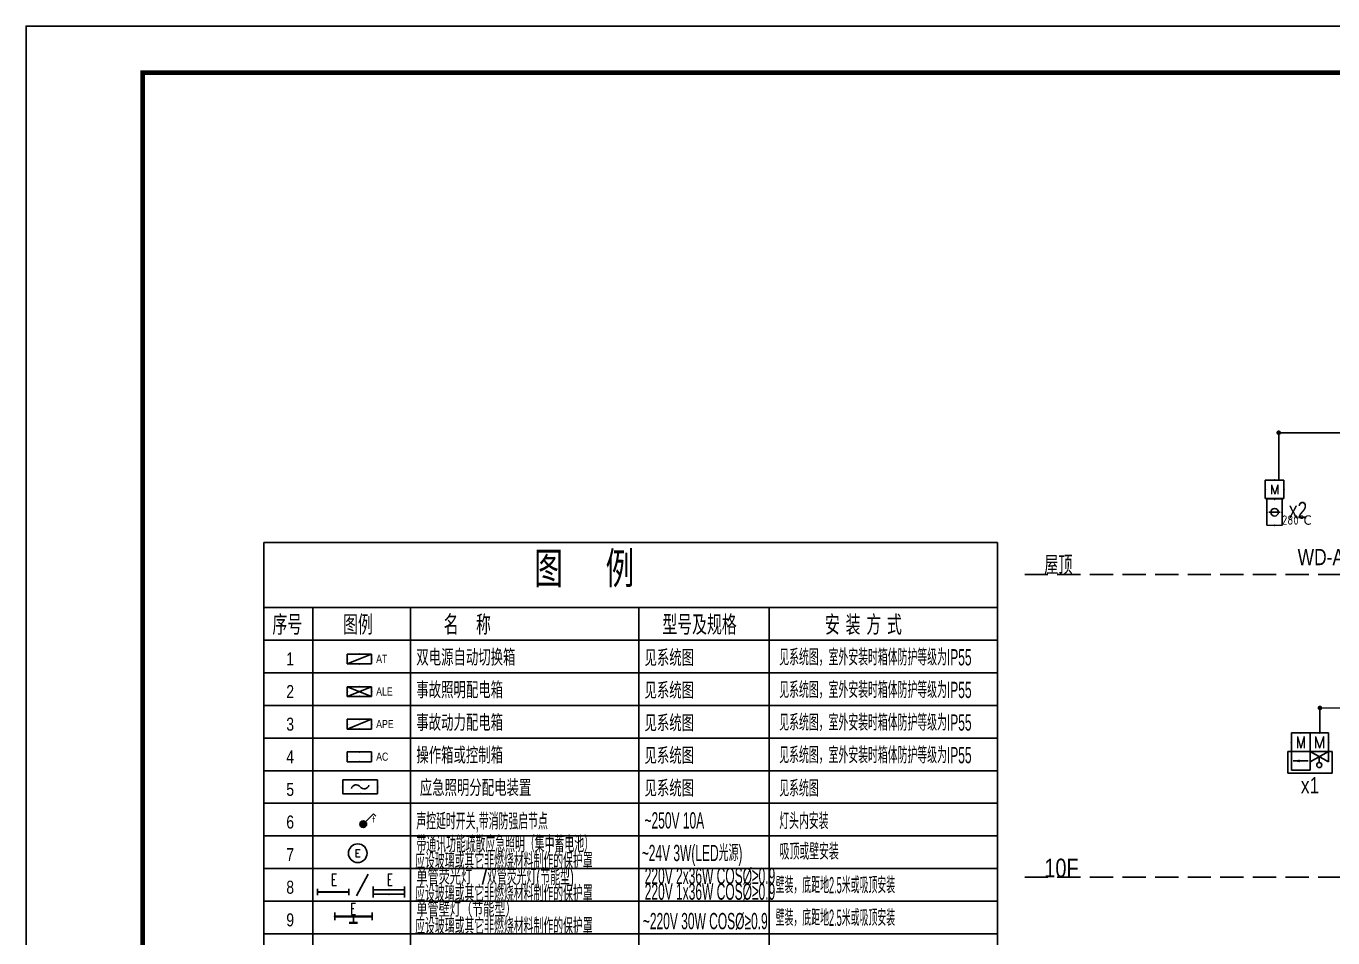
# Model space of a CAD drawing. Extents: x -54686 to 596156, y -555137 to 71395.
# Drawn here: x 84279 to 112339, y -443393 to -423826 of the extents above; entities that cross this region are included whole.
import ezdxf
from ezdxf.enums import TextEntityAlignment as Align

# ---------------------------------------------------------------- set-up
doc = ezdxf.new("R2010")
doc.units = 0
doc.header["$LTSCALE"] = 1000
doc.linetypes.add('CONTINOUS', pattern=[0])
doc.linetypes.add('DASH', pattern=[0.35, 0.25, -0.1])
doc.layers.get('0').update_dxf_attribs({"linetype": 'CONTINUOUS'})
for name, color, linetype in [('BG-TEXT', 7, 'CONTINUOUS'), ('BG-WIRE', 7, 'CONTINUOUS'), ('EQUIP-消防', 3, 'CONTINUOUS'), ('EQUIP-照明', 3, 'CONTINUOUS'), ('EQUIP-箱柜', 3, 'CONTINUOUS'), ('LAYER1', 7, 'CONTINOUS'), ('SIG_TEXT', 7, 'CONTINUOUS'), ('TEL_TEXT', 3, 'CONTINUOUS'), ('TEL_TITLE', 6, 'CONTINUOUS'), ('WIRE-照明', 1, 'CONTINUOUS')]:
    doc.layers.add(name, color=color, linetype=linetype)
doc.styles.add('_HZTXT', font='ROS', dxfattribs={"width": 0.8, "bigfont": 'JD'})
doc.styles.add('_TCH_LABEL', font='COMPLEX', dxfattribs={"bigfont": 'GBCBIG'})
doc.styles.add('_TEL_DIM', font='SIMPLEX', dxfattribs={"width": 0.8, "height": 3.5, "bigfont": 'HZTXT'})
doc.styles.add('JD', font='ROS', dxfattribs={"width": 0.8, "height": 600, "bigfont": 'HZTXT'})
doc.styles.get("Standard").update_dxf_attribs({"font": 'GBENOR', "bigfont": 'GBCBIG'})

# ---------------------------------------------------------------- blocks, each defined once
blk = doc.blocks.new('$equip$00001416')
for p, q in [((0.75, 0.6), (-0.75, 0.6)), ((-0.75, 0), (0.75, 0.6)), ((-0.75, 0.6), (-0.75, 0)), ((-0.75, 0), (0.75, 0)), ((0.75, 0), (0.75, 0.6))]:
    blk.add_line(p, q)
for p in [(-0.75, 0.3), (0, 0.6), (0, 0), (0.75, 0.3)]:
    blk.add_point(p)
at = {"style": '_TCH_LABEL', "flags": 9}
blk.add_attdef('A', (0, 0), '', height=0.00002, dxfattribs=at)
blk = doc.blocks.new('$equip$00001424')
for p, q in [((-0.75, 0), (0.75, 0.6)), ((-0.75, 0.6), (0.75, 0)), ((0.75, 0.6), (-0.75, 0.6)), ((-0.75, 0.6), (-0.75, 0)), ((-0.75, 0), (0.75, 0)), ((0.75, 0), (0.75, 0.6))]:
    blk.add_line(p, q)
for p in [(-0.75, 0.3), (0, 0.6), (0, 0), (0.75, 0.3)]:
    blk.add_point(p)
at = {"style": '_TCH_LABEL', "flags": 9}
blk.add_attdef('A', (0, 0), '', height=0.00002, dxfattribs=at)
blk = doc.blocks.new('$equip$00001413')
for p, q in [((0.75, 0.6), (-0.75, 0.6)), ((-0.75, 0.6), (-0.75, 0)), ((-0.75, 0), (0.75, 0)), ((0.75, 0), (0.75, 0.6))]:
    blk.add_line(p, q)
for p in [(-0.75, 0.3), (0, 0.6), (0, 0), (0.75, 0.3)]:
    blk.add_point(p)
at = {"style": '_TCH_LABEL', "flags": 9}
blk.add_attdef('A', (0, 0), '', height=0.00002, dxfattribs=at)
blk = doc.blocks.new('$equip$00001698')
for p, q in [((0.147, 0.356), (0.625, 0.833)), ((0.625, 0.833), (0.766, 0.692))]:
    blk.add_line(p, q)
blk.add_circle((0, 0.208), 0.208)
for points in [[(-0.18, 0.313), (0.18, 0.313), (-0.208, 0.208), (0.208, 0.208)], [(-0.18, 0.104), (0.18, 0.104), (-0.208, 0.208), (0.208, 0.208)], [(-0.104, 0.389), (0.104, 0.389), (-0.18, 0.313), (0.18, 0.313)], [(-0.104, 0.028), (0.104, 0.028), (-0.18, 0.104), (0.18, 0.104)], [(0, 0.417), (0, 0.417), (-0.104, 0.389), (0.104, 0.389)], [(0, 0), (0, 0), (-0.104, 0.028), (0.104, 0.028)]]:
    blk.add_solid(points)
blk.add_attdef('$TEXT$', text='', height=0.4).set_placement((0.641, 0.506), align=Align.MIDDLE_CENTER)
at = {"flags": 1}
blk.add_attdef('A', text='', height=0.00002, dxfattribs=at).set_placement((0, 0), align=Align.MIDDLE_CENTER)
blk = doc.blocks.new('$equip$00001160')
for p, q in [((-1.2, 0.42), (-1.2, -0.42)), ((-1.2, 0.17), (1.2, 0.17)), ((1.2, 0.42), (1.2, -0.42)), ((-1.2, -0.17), (1.2, -0.17))]:
    blk.add_line(p, q)
at = {"const_width": 0.1}
for points in [[(-1.2, 0.17), (1.2, 0.17)], [(-1.2, -0.17), (1.2, -0.17)]]:
    blk.add_lwpolyline(points, dxfattribs=at)
at = {"layer": 'EQUIP-照明'}
for p in [(-1.2, 0), (0, 0.17), (1.2, 0), (0, -0.17)]:
    blk.add_point(p, dxfattribs=at)
at = {"layer": 'EQUIP-照明', "flags": 9}
blk.add_attdef('A', (0, 0), '', height=0.00002, dxfattribs=at)
blk = doc.blocks.new('$equip$00001159')
for p, q in [((-1.2, 0.25), (-1.2, -0.25)), ((-1.2, 0), (1.2, 0)), ((1.2, 0.25), (1.2, -0.25))]:
    blk.add_line(p, q)
at = {"const_width": 0.14}
blk.add_lwpolyline([(-1.2, 0), (1.2, 0)], dxfattribs=at)
at = {"layer": 'EQUIP-照明'}
for p in [(-1.2, 0), (0, 0), (1.2, 0)]:
    blk.add_point(p, dxfattribs=at)
at = {"layer": 'EQUIP-照明', "flags": 9}
blk.add_attdef('A', (0, 0), '', height=0.00002, dxfattribs=at)
blk = doc.blocks.new('$equip$00001838')
blk.add_circle((0, 0), 0.5)
at = {"color": 7, "style": '_TEL_DIM'}
blk.add_attdef('$TEXT$', text='', height=0.4, dxfattribs=at).set_placement((0, 0), align=Align.MIDDLE_CENTER)
at = {"color": 7, "style": '_TEL_DIM', "flags": 1}
blk.add_attdef('A', text='', height=0.00002, dxfattribs=at).set_placement((0, 0), align=Align.MIDDLE_CENTER)
blk = doc.blocks.new('$equip$00001164')
for p, q in [((-1.2, 0.662), (-1.2, 0.162)), ((-1.2, 0.412), (1.2, 0.412)), ((0, 0.412), (0, 0)), ((0, 0), (0, 0)), ((1.2, 0.662), (1.2, 0.162))]:
    blk.add_line(p, q)
at = {"const_width": 0.14}
for points in [[(-1.2, 0.412), (1.2, 0.412)], [(-0.282, 0), (0.282, 0)]]:
    blk.add_lwpolyline(points, dxfattribs=at)
for p in [(-1.2, 0.412), (0, 0.412), (0, 0), (1.2, 0.412)]:
    blk.add_point(p)
at = {"flags": 9}
blk.add_attdef('A', (0, 0), '', height=0.00002, dxfattribs=at)
blk = doc.blocks.new('$equip$00001427')
for p, q in [((0.75, 0.6), (-0.75, 0.6)), ((-0.75, 0.6), (-0.75, 0)), ((0.75, 0), (0.75, 0.6)), ((-0.75, 0), (0.75, 0))]:
    blk.add_line(p, q)
for centre, start, end in [((-0.169, 0.169), 37.875, 164.7449), ((0.169, 0.431), 217.875, 344.7449)]:
    blk.add_arc(centre, 0.214, start, end)
for p in [(0, 0.6), (-0.75, 0.3), (0, 0), (0.75, 0.3)]:
    blk.add_point(p)
at = {"style": '_TCH_LABEL', "flags": 9}
blk.add_attdef('A', (0, 0), '', height=0.00002, dxfattribs=at)
blk = doc.blocks.new('$equip_U$00000156(HT0578)')
at = {"color": 3}
for p, q in [((1, 1), (0, 1)), ((0, 1), (0, 0)), ((1, 0), (1, 1)), ((0, 0), (-1, 0)), ((-1, 0), (-1, -1)), ((0, 0), (1, 0)), ((1, 0), (0, 0)), ((0, 0), (0, -1)), ((0, -1), (0, 0)), ((1, -1), (1, 0)), ((-1, -1), (0, -1)), ((0, -1), (1, -1))]:
    blk.add_line(p, q, dxfattribs=at)
at = {"color": 3, "linetype": 'Continuous'}
for p, q in [((-0.99, 0), (-0.99, 0.54)), ((-0.99, 0.54), (0, 0)), ((0, 0.54), (-0.99, 0)), ((-0.495, 0.27), (-0.495, 0.585)), ((0, 0.54), (0, 0))]:
    blk.add_line(p, q, dxfattribs=at)
at = {"color": 7}
blk.add_line((0.1, 0.5), (0.9, 0.5), dxfattribs=at)
at = {"color": 4, "linetype": 'DASH'}
blk.add_lwpolyline([(-1.188, 0), (1.188, 0), (1.188, 1.159), (-1.188, 1.159)], close=True, dxfattribs=at)
at = {"color": 3}
blk.add_lwpolyline([(-1, 0), (1, 0), (1, 0), (-1, 0)], close=True, dxfattribs=at)
at = {"color": 3, "linetype": 'Continuous'}
blk.add_circle((-0.495, 0.72), 0.135, dxfattribs=at)
for p in [(-0.99, 0), (1, 0), (-1, -0.5), (1, -0.5), (-0.5, -1), (0, -1), (0.5, -1)]:
    blk.add_point(p)
at = {"color": 7}
blk.add_solid([(0.9, 0.5), (0.551, 0.575), (0.551, 0.425)], dxfattribs=at)
at = {"color": 7, "style": '_TEL_DIM', "flags": 1}
blk.add_attdef('A', text='', height=0.000025, dxfattribs=at).set_placement((0, 0), align=Align.MIDDLE_CENTER)
at = {"color": 7, "style": '_TEL_DIM'}
blk.add_attdef('$TEXT$', text='', height=0.627, dxfattribs=at).set_placement((-0.503, -0.5), align=Align.MIDDLE_CENTER)
at = {"color": 3, "style": '_TEL_DIM', "width": 0.8}
blk.add_attdef('M', text='', height=0.627, dxfattribs=at).set_placement((0.497, -0.5), align=Align.MIDDLE_CENTER)
blk = doc.blocks.new('$equip_U$00000168(HT0578)')
at = {"color": 3}
for p, q in [((0.5, 1), (-0.5, 1)), ((-0.5, 1), (-0.5, 0)), ((0.5, 1), (-0.5, 1)), ((-0.5, 1), (-0.5, 0)), ((0.5, 0), (0.5, 1)), ((0.5, 0), (0.5, 1)), ((-0.5, 0), (0.5, 0)), ((-0.5, 0), (0.5, 0))]:
    blk.add_line(p, q, dxfattribs=at)
at = {"color": 3, "const_width": 0.0125}
for points in [[(-0.5, 1), (-0.5, 0)], [(0.5, 1), (-0.5, 1)], [(0.5, 0), (0.5, 1)], [(-0.5, 0), (0.5, 0)]]:
    blk.add_lwpolyline(points, dxfattribs=at)
for p in [(0, 1), (-0.5, 0.5), (0, 0), (0.5, 0.5)]:
    blk.add_point(p)
at = {"color": 7, "style": '_TEL_DIM'}
blk.add_attdef('$TEXT$', text='', height=0.5, dxfattribs=at).set_placement((0.004, 0.487), align=Align.MIDDLE_CENTER)
at = {"color": 7, "style": '_TEL_DIM', "flags": 1}
blk.add_attdef('A', text='', height=0.000025, dxfattribs=at).set_placement((0, 0), align=Align.MIDDLE_CENTER)
blk = doc.blocks.new('$equip$00002403')
for p, q in [((-0.328, -0.558), (-0.328, 0.558)), ((-0.242, 0), (0, 0)), ((0, 0), (0.242, 0)), ((0.322, 0.558), (0.322, -0.558))]:
    blk.add_line(p, q)
at = {"lineweight": 20}
for p, q in [((0.322, 0.558), (-0.328, 0.558)), ((-0.328, -0.558), (0.322, -0.558))]:
    blk.add_line(p, q, dxfattribs=at)
at = {"const_width": 0.04}
for points in [[(-0.328, 0.558), (0.322, 0.558), (0.322, -0.558), (-0.328, -0.558), (-0.328, 0.558), (0.322, 0.558)], [(-0.328, -0.558), (-0.328, 0.558)]]:
    blk.add_lwpolyline(points, dxfattribs=at)
blk.add_circle((-0.003, 0), 0.164)
for p in [(-0.328, 0), (-0.003, 0.558), (0.322, 0), (-0.003, -0.558)]:
    blk.add_point(p)
at = {"color": 7, "style": '_TEL_DIM', "flags": 1}
blk.add_attdef('A', text='', height=0.00002, dxfattribs=at).set_placement((0, 0), align=Align.MIDDLE_CENTER)
at = {"color": 7}
blk.add_attdef('$TEXT$', text='', height=0.4, dxfattribs=at).set_placement((0.957, -0.336), align=Align.MIDDLE_CENTER)

msp = doc.modelspace()

# ---------------------------------------------------------------- linework, layer by layer
msp.add_line((91623, -442029), (91374, -442489))
at = {"layer": 'BG-TEXT'}
msp.add_line((94163, -441896), (94078, -442246), dxfattribs=at)
at = {"layer": 'BG-WIRE'}
for p, q in [((105135, -434906), (89385, -434906)), ((89385, -434906), (89385, -454506)), ((105135, -462906), (105135, -434906)), ((89385, -436306), (105135, -436306)), ((90435, -436306), (90435, -454506)), ((92535, -436306), (92535, -454506)), ((97435, -436306), (97435, -454506)), ((100235, -436306), (100235, -454506)), ((89385, -437006), (105135, -437006)), ((89385, -437706), (105135, -437706)), ((89385, -438406), (105135, -438406)), ((89385, -439106), (105135, -439106)), ((89385, -439806), (105135, -439806)), ((89385, -440506), (105135, -440506)), ((89385, -441206), (105135, -441206)), ((89385, -441906), (105135, -441906)), ((89385, -441906), (105135, -441906)), ((89385, -442606), (105135, -442606)), ((89385, -443306), (105135, -443306))]:
    msp.add_line(p, q, dxfattribs=at)
at = {"layer": 'LAYER1', "linetype": 'DASH', "ltscale": 2}
for p, q in [((105721, -435593), (159379, -435593)), ((105721, -442093), (159379, -442093))]:
    msp.add_line(p, q, dxfattribs=at)
at = {"layer": 'SIG_TEXT', "const_width": 50}
for points in [[(111201, -432552, -1), (111151, -432552, -1)], [(112086, -438459, -1), (112036, -438459, -1)]]:
    msp.add_lwpolyline(points, format="xyb", close=True, dxfattribs=at)
at = {"layer": 'TEL_TITLE', "color": 6}
msp.add_lwpolyline([(84279, -483226), (168379, -483226), (168379, -423826), (84279, -423826)], close=True, dxfattribs=at)
at = {"layer": 'TEL_TITLE', "color": 6, "const_width": 100}
msp.add_lwpolyline([(86779, -482226), (167379, -482226), (167379, -424826), (86779, -424826)], close=True, dxfattribs=at)
at = {"layer": 'WIRE-照明'}
for p, q in [((111176, -432552), (124603, -432552)), ((111176, -432552), (111176, -433579)), ((112060, -438459), (112060, -438996))]:
    msp.add_line(p, q, dxfattribs=at)
at = {"layer": 'WIRE-照明', "linetype": 'ByBlock'}
msp.add_line((112060, -438459), (123061, -438484), dxfattribs=at)

# ---------------------------------------------------------------- block references
at = {"layer": 'EQUIP-消防'}
for name, p, xscale, yscale, zscale, values in [('$equip_U$00000168(HT0578)', (111088, -433967), 400, 400, 400, {'$TEXT$': 'M'}), ('$equip$00002403', (111088, -434258), 500, 500, 500, {'$TEXT$': '280℃'})]:
    msp.add_blockref(name, p, dxfattribs=dict(at, xscale=xscale, yscale=yscale, zscale=zscale)).add_auto_attribs(values)
ref = msp.add_blockref('$equip_U$00000156(HT0578)', (111848, -439396), dxfattribs=dict(at, xscale=400, yscale=400, zscale=400, rotation=180))
ref.add_attrib('M', 'M', dxfattribs={"layer": '0', "color": 3, "height": 251, "style": '_TEL_DIM', "width": 0.8}).set_placement((111650, -439197), align=Align.MIDDLE_CENTER)
ref.add_attrib('$TEXT$', 'M', dxfattribs={"layer": '0', "color": 7, "height": 251, "style": '_TEL_DIM'}).set_placement((112050, -439197), align=Align.MIDDLE_CENTER)
at = {"layer": 'EQUIP-照明'}
for name, p, xscale, yscale, zscale, values in [('$equip$00001698', (91518, -441026), 350, 350, 350, {'$TEXT$': 't'}), ('$equip$00001838', (91400, -441577), 400, 400, 400, {'$TEXT$': 'E'})]:
    msp.add_blockref(name, p, dxfattribs=dict(at, xscale=xscale, yscale=yscale, zscale=zscale)).add_auto_attribs(values)
for name, p, xscale, yscale, zscale in [('$equip$00001159', (90872, -442410), 280, 280, 280), ('$equip$00001160', (92069, -442410), 280, 280, 280), ('$equip$00001164', (91306, -443071), 333.3333333333333, 333.3333333333333, 333.3333333333333)]:
    msp.add_blockref(name, p, dxfattribs=dict(at, xscale=xscale, yscale=yscale, zscale=zscale))
at = {"layer": 'EQUIP-箱柜'}
for name, p, xscale, yscale, zscale in [('$equip$00001416', (91436, -437513), 350, 350, 350), ('$equip$00001424', (91436, -438213), 350, 350, 350), ('$equip$00001413', (91436, -439613), 350, 350, 350), ('$equip$00001427', (91452, -440302), 500, 500, 500)]:
    msp.add_blockref(name, p, dxfattribs=dict(at, xscale=xscale, yscale=yscale, zscale=zscale))
at = {"layer": 'EQUIP-箱柜', "color": 7, "xscale": 350, "yscale": 350, "zscale": 350}
msp.add_blockref('$equip$00001416', (91436, -438913), dxfattribs=at)

# ---------------------------------------------------------------- texts
at = {"layer": 'BG-TEXT'}
for s, height, style, width, p in [('图    例', 770, 'JD', 0.8, (95191, -435872)), ('序号', 420, '_HZTXT', 0.8, (89568, -436889)), ('图例', 420, '_HZTXT', 0.8, (91085, -436889)), ('名   称', 420, '_HZTXT', 0.8, (93246, -436889)), ('型号及规格', 420, '_HZTXT', 0.8, (97942, -436889)), ('安 装 方 式', 420, '_HZTXT', 0.8, (101432, -436889)), ('见系统图，室外安装时箱体防护等级为IP55', 350, '_HZTXT', 0.55, (100451, -437547)), ('1', 280, '_HZTXT', 0.8, (89866, -437547)), ('AT', 175, '_HZTXT', 0.8, (91796, -437492)), ('双电源自动切换箱', 350, '_HZTXT', 0.8, (92658, -437552)), ('见系统图', 350, '_HZTXT', 0.8, (97558, -437561)), ('2', 280, '_HZTXT', 0.8, (89866, -438247)), ('事故照明配电箱', 350, '_HZTXT', 0.8, (92658, -438252)), ('见系统图', 350, '_HZTXT', 0.8, (97558, -438261)), ('见系统图，室外安装时箱体防护等级为IP55', 350, '_HZTXT', 0.55, (100451, -438247)), ('ALE', 175, '_HZTXT', 0.8, (91796, -438192)), ('事故动力配电箱', 350, '_HZTXT', 0.8, (92658, -438952)), ('见系统图，室外安装时箱体防护等级为IP55', 350, '_HZTXT', 0.55, (100451, -438947)), ('3', 280, '_HZTXT', 0.8, (89866, -438947)), ('APE', 175, '_HZTXT', 0.8, (91796, -438892)), ('见系统图', 350, '_HZTXT', 0.8, (97558, -438961)), ('4', 280, '_HZTXT', 0.8, (89866, -439647)), ('操作箱或控制箱', 350, '_HZTXT', 0.8, (92658, -439652)), ('见系统图', 350, '_HZTXT', 0.8, (97558, -439661)), ('见系统图，室外安装时箱体防护等级为IP55', 350, '_HZTXT', 0.55, (100451, -439647)), ('AC', 175, '_HZTXT', 0.8, (91796, -439592)), ('应急照明分配电装置', 350, '_HZTXT', 0.8, (92733, -440351)), ('5', 280, '_HZTXT', 0.8, (89866, -440347)), ('见系统图', 350, '_HZTXT', 0.8, (97558, -440361)), ('见系统图', 350, '_HZTXT', 0.55, (100451, -440361)), ('6', 280, '_HZTXT', 0.8, (89866, -441047)), ('声控延时开关,带消防强启节点', 350, '_HZTXT', 0.55, (92658, -441068)), ('~250V 10A', 350, '_HZTXT', 0.55, (97558, -441047)), ('灯头内安装', 350, '_HZTXT', 0.55, (100451, -441061)), ('带通讯功能疏散应急照明（集中蓄电池）', 350, '_HZTXT', 0.55, (92660, -441557)), (' ~24V 3W(LED光源)', 350, '_HZTXT', 0.55, (97426, -441747)), ('吸顶或壁安装', 350, '_HZTXT', 0.55, (100459, -441716)), ('7', 280, '_HZTXT', 0.8, (89866, -441747)), ('应设玻璃或其它非燃烧材料制作的保护罩', 350, '_HZTXT', 0.55, (92633, -441918)), ('单管荧光灯', 315, '_HZTXT', 0.8, (92658, -442249)), ('双管荧光灯(节能型)', 350, '_HZTXT', 0.55, (94176, -442260)), ('220V 2x36W COS%%C≥0.9', 350, '_HZTXT', 0.55, (97562, -442238)), ('8', 280, '_HZTXT', 0.8, (89866, -442447)), ('220V 1x36W COS%%C≥0.9', 350, '_HZTXT', 0.55, (97562, -442576)), ('壁装，底距地2.5米或吸顶安装', 350, '_HZTXT', 0.42, (100373, -442437)), ('应设玻璃或其它非燃烧材料制作的保护罩', 350, '_HZTXT', 0.55, (92633, -442618)), ('单管壁灯（节能型）', 315, '_HZTXT', 0.8, (92658, -442942)), ('壁装，底距地2.5米或吸顶安装', 350, '_HZTXT', 0.42, (100373, -443137)), ('9', 280, '_HZTXT', 0.8, (89866, -443147)), ('应设玻璃或其它非燃烧材料制作的保护罩', 350, '_HZTXT', 0.55, (92633, -443318)), (' ~220V 30W COS%%C≥0.9', 350, '_HZTXT', 0.55, (97451, -443208))]:
    msp.add_text(s, height=height, dxfattribs=dict(at, style=style, width=width)).set_placement(p)
at = {"layer": 'SIG_TEXT', "style": '_HZTXT', "width": 0.8}
for s, p in [('x2', (111590, -434212)), ('WD-APE-XFSX', (112882, -435220)), ('x1', (111848, -440119))]:
    msp.add_text(s, height=350, dxfattribs=at).set_placement(p, align=Align.MIDDLE_CENTER)
at = {"layer": 'TEL_TEXT', "ltscale": 2, "style": '_HZTXT', "width": 0.8}
for s, p in [('屋顶', (106142, -435593)), ('10F', (106142, -442093))]:
    msp.add_text(s, height=400, dxfattribs=at).set_placement(p)
at = {"layer": 'TEL_TEXT', "style": '_TEL_DIM', "width": 0.64}
for p in [(90826, -442266), (92023, -442266), (91237, -442894)]:
    msp.add_text('E', height=245, dxfattribs=at).set_placement(p)

doc.saveas('drawing.dxf')
